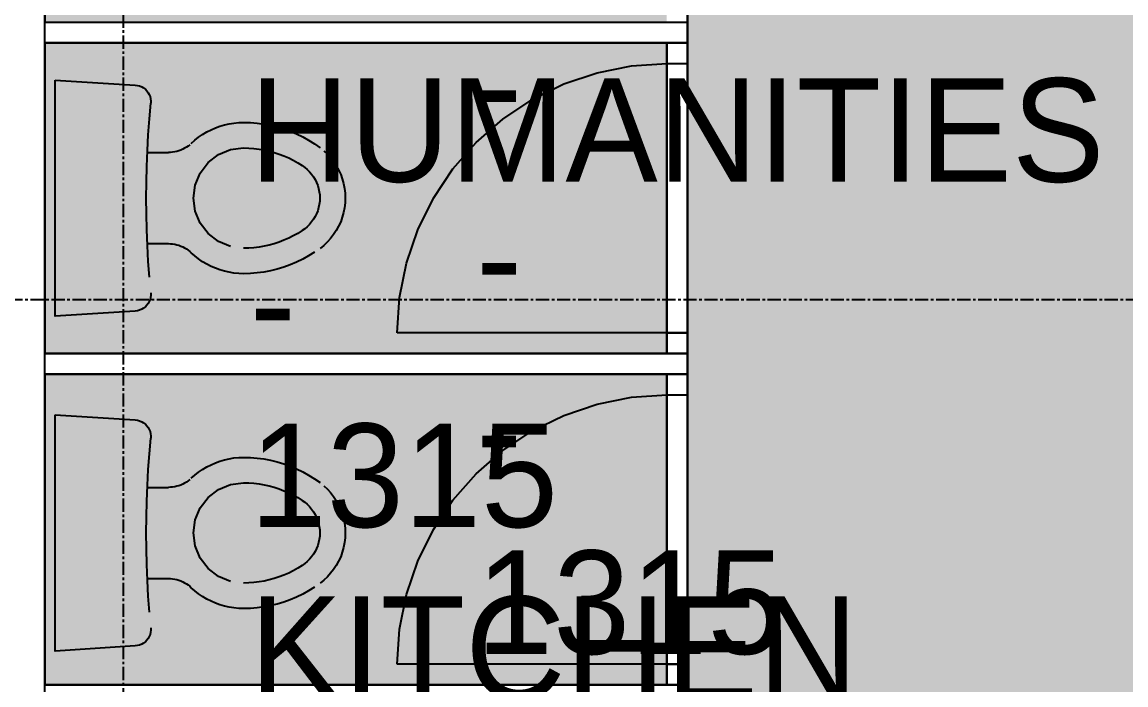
# Model space of a CAD drawing. Header units: millimetres. Extents: x -67062 to 59842, y -55557 to 30708.
# Drawn here: x -55957 to -53295, y 6228 to 7828 of the extents above; entities that cross this region are included whole.
import ezdxf

# ---------------------------------------------------------------- set-up
doc = ezdxf.new("R2010")
doc.units = ezdxf.units.MM
doc.header["$MEASUREMENT"] = 0
doc.linetypes.add('PCENTRE', pattern=[50.8, 31.75, -6.35, 6.35, -6.35])
doc.linetypes.add('PCENTRE2', pattern=[28.575, 19.05, -3.175, 3.175, -3.175])
for name, color, linetype in [('Boundaries_and_building_grids', 140, 'PCENTRE2'), ('BRICK_WALLS_P4', 1, 'CONTINUOUS'), ('DR', 8, 'CONTINUOUS'), ('GROS$', 1, 'CONTINUOUS'), ('HL-TMP', 7, 'CONTINUOUS'), ('RM$', 5, 'CONTINUOUS'), ('RM$TXT', 5, 'CONTINUOUS'), ('SHOPFITTING', 4, 'CONTINUOUS'), ('WA', 6, 'CONTINUOUS')]:
    doc.layers.add(name, color=color, linetype=linetype)

msp = doc.modelspace()

# ---------------------------------------------------------------- hatches: boundary and pattern name
at = {"layer": 'HL-TMP', "linetype": 'Continuous', "true_color": 0x33ffff}
h = msp.add_hatch(color=4, dxfattribs=at)
h.paths.add_polyline_path([(-28512.3, -34201.9), (-28512.3, -37091.9), (-26962.3, -37091.9), (-26962.3, -37251.9), (-27012.3, -37251.9), (-27012.3, -37201.9), (-28512.3, -37201.9), (-28512.3, -38095.3), (-27012.3, -38095.3), (-27012.3, -37251.9), (-26962.3, -37251.9), (-26962.3, -38216.9), (-27012.3, -38216.9), (-27012.3, -38145.3), (-28512.3, -38145.3), (-28512.3, -39038.6), (-27012.3, -39038.6), (-27012.3, -38216.9), (-26962.3, -38216.9), (-26962.3, -39210.3), (-27012.3, -39210.3), (-27012.3, -39088.6), (-28512.3, -39088.6), (-28512.3, -39981.9), (-27012.3, -39981.9), (-27012.3, -39210.3), (-26962.3, -39210.3), (-26962.3, -39981.9), (-25822.3, -39981.9), (-25822.3, -35912.3), (-26925, -35912.3), (-26925, -35116.1), (-26815, -35116.1), (-26815, -35802.3), (-25822.3, -35802.3), (-25822.3, -34201.9)], flags=0)
h.paths.add_polyline_path([(20877.7, 11603.1), (16587.7, 11603.1), (16587.7, 11458.1), (16387.7, 11458.1), (16387.7, 8858.1), (16587.7, 8858.1), (16587.7, 8713.1), (17692.7, 8713.1), (17692.7, 10263.1), (17852.7, 10263.1), (17852.7, 10213.1), (17802.7, 10213.1), (17802.7, 8713.1), (18552.7, 8713.1), (18552.7, 10213.1), (17852.7, 10213.1), (17852.7, 10263.1), (18652.7, 10263.1), (18652.7, 10213.1), (18602.7, 10213.1), (18602.7, 8713.1), (19377.7, 8713.1), (19377.7, 10213.1), (18652.7, 10213.1), (18652.7, 10263.1), (19377.7, 10263.1), (19377.7, 10308.1), (20877.7, 10308.1)], flags=0)
h.paths.add_polyline_path([(-52522.3, 4578), (-52522.3, 4358.1), (-53012.3, 4358.1), (-53012.3, 4096.6), (-53012.3, 4068.1), (-55902.3, 4068.1), (-55902.3, 5378.1), (-54352.3, 5378.1), (-54352.3, 5478.1), (-54402.3, 5478.1), (-54402.3, 5428.1), (-55902.3, 5428.1), (-55902.3, 6178.1), (-54402.3, 6178.1), (-54402.3, 5478.1), (-54352.3, 5478.1), (-54352.3, 6278.1), (-54402.3, 6278.1), (-54402.3, 6228.1), (-55902.3, 6228.1), (-55902.3, 6978.1), (-54402.3, 6978.1), (-54402.3, 6278.1), (-54352.3, 6278.1), (-54352.3, 7078.1), (-54402.3, 7078.1), (-54402.3, 7028.1), (-55902.3, 7028.1), (-55902.3, 7778.1), (-54402.3, 7778.1), (-54402.3, 7078.1), (-54352.3, 7078.1), (-54352.3, 7878.1), (-54402.3, 7878.1), (-54402.3, 7828.1), (-55902.3, 7828.1), (-55902.3, 8603.1), (-54402.3, 8603.1), (-54402.3, 7878.1), (-54352.3, 7878.1), (-54352.3, 8603.1), (-53012.3, 8603.1), (-53012.3, 8458.1), (-52712.3, 8458.1), (-52712.3, 5858.1), (-53012.3, 5858.1), (-53012.3, 5458.1), (-52522.3, 5458.1)], flags=0)

# ---------------------------------------------------------------- linework, layer by layer
at = {"layer": 'Boundaries_and_building_grids', "color": 140, "linetype": 'PCENTRE', "lineweight": -3}
for p, q in [((-55712.3, -43391.9), (-55712.3, 30708.1)), ((-67062.3, 7158.1), (30637.7, 7158.1))]:
    msp.add_line(p, q, dxfattribs=at)
at = {"layer": 'BRICK_WALLS_P4', "linetype": 'Continuous'}
msp.add_line((-55902.3, 4068.1), (-55902.3, 8603.1), dxfattribs=at)
at = {"layer": 'DR'}
for p, q in [((-54570.5, 7705.9), (-54487.1, 7722.5)), ((-54487.1, 7722.5), (-54402.3, 7728.1)), ((-54651, 7678.6), (-54570.5, 7705.9)), ((-54727.3, 7641), (-54651, 7678.6)), ((-54798, 7593.7), (-54727.3, 7641)), ((-54861.9, 7537.7), (-54798, 7593.7)), ((-54918, 7473.8), (-54861.9, 7537.7)), ((-54965.2, 7403.1), (-54918, 7473.8)), ((-55002.8, 7326.8), (-54965.2, 7403.1)), ((-55030.1, 7246.3), (-55002.8, 7326.8)), ((-55046.7, 7162.9), (-55030.1, 7246.3)), ((-55052.3, 7078.1), (-55046.7, 7162.9)), ((-54570.5, 6905.9), (-54487.1, 6922.5)), ((-54487.1, 6922.5), (-54402.3, 6928.1)), ((-54651, 6878.6), (-54570.5, 6905.9)), ((-54727.3, 6841), (-54651, 6878.6)), ((-54798, 6793.7), (-54727.3, 6841)), ((-54861.9, 6737.7), (-54798, 6793.7)), ((-54918, 6673.8), (-54861.9, 6737.7)), ((-54965.2, 6603.1), (-54918, 6673.8)), ((-55002.8, 6526.8), (-54965.2, 6603.1)), ((-55030.1, 6446.3), (-55002.8, 6526.8)), ((-55046.7, 6362.9), (-55030.1, 6446.3)), ((-55052.3, 6278.1), (-55046.7, 6362.9))]:
    msp.add_line(p, q, dxfattribs=at)
at = {"layer": 'DR', "linetype": 'Continuous'}
for p, q in [((-54402.3, 7078.1), (-55052.3, 7078.1)), ((-54402.3, 6278.1), (-55052.3, 6278.1))]:
    msp.add_line(p, q, dxfattribs=at)
for points in [[(-54352.3, 7728.1), (-54352.3, 7778.1), (-54402.3, 7778.1), (-54402.3, 7728.1), (-54352.3, 7728.1)], [(-54352.3, 7028.1), (-54352.3, 7078.1), (-54402.3, 7078.1), (-54402.3, 7028.1), (-54352.3, 7028.1)], [(-54352.3, 6928.1), (-54352.3, 6978.1), (-54402.3, 6978.1), (-54402.3, 6928.1), (-54352.3, 6928.1)], [(-54352.3, 6228.1), (-54352.3, 6278.1), (-54402.3, 6278.1), (-54402.3, 6228.1), (-54352.3, 6228.1)]]:
    msp.add_lwpolyline(points, dxfattribs=at)
at = {"layer": 'GROS$', "linetype": 'Continuous', "flags": 128}
for points in [[(-55902.3, 8603.1), (-55902.3, 7828.1), (-54402.3, 7828.1)], [(-54352.3, 8528.1), (-54352.3, 7028.1), (-54402.3, 7028.1), (-54402.3, 7778.1), (-55902.3, 7778.1), (-55902.3, 7028.1), (-54352.3, 7028.1), (-54352.3, 6228.1), (-54402.3, 6228.1), (-54402.3, 6978.1), (-55902.3, 6978.1), (-55902.3, 6228.1), (-54352.3, 6228.1), (-54352.3, 5428.1), (-54402.3, 5428.1), (-54402.3, 6178.1), (-55902.3, 6178.1), (-55902.3, 5428.1), (-54352.3, 5428.1), (-54352.3, 5378.1), (-55902.3, 5378.1), (-55902.3, 4068.1), (-53012.3, 4068.1)]]:
    msp.add_lwpolyline(points, dxfattribs=at)
at = {"layer": 'RM$', "linetype": 'Continuous', "flags": 128}
msp.add_lwpolyline([(-54352.3, 5478.1), (-54352.3, 6278.1), (-54402.3, 6278.1), (-54402.3, 6228.1), (-55902.3, 6228.1), (-55902.3, 6978.1), (-54402.3, 6978.1), (-54402.3, 6278.1), (-54352.3, 6278.1), (-54352.3, 7078.1), (-54402.3, 7078.1), (-54402.3, 7028.1), (-55902.3, 7028.1), (-55902.3, 7778.1), (-54402.3, 7778.1), (-54402.3, 7078.1), (-54352.3, 7078.1), (-54352.3, 7878.1)], dxfattribs=at)
at = {"layer": 'SHOPFITTING', "linetype": 'Continuous'}
for p, q in [((-55877.7, 7688.2), (-55684.2, 7675.8)), ((-55655.2, 7513.2), (-55604.3, 7513.2)), ((-55655.2, 7293.2), (-55604.3, 7293.2)), ((-55877.7, 6879.9), (-55684.2, 6867.6)), ((-55655.2, 6704.9), (-55604.3, 6704.9)), ((-55655.2, 6484.9), (-55604.3, 6484.9))]:
    msp.add_line(p, q, dxfattribs=at)
at = {"layer": 'SHOPFITTING'}
for p, q in [((-55684.2, 7675.8), (-55678.9, 7675.2)), ((-55678.9, 7675.2), (-55673.7, 7673.8)), ((-55673.7, 7673.8), (-55668.8, 7671.7)), ((-55668.8, 7671.7), (-55664.2, 7669)), ((-55664.2, 7669), (-55660, 7665.7)), ((-55660, 7665.7), (-55656.3, 7661.9)), ((-55656.3, 7661.9), (-55653.1, 7657.6)), ((-55653.1, 7657.6), (-55650.5, 7653)), ((-55650.5, 7653), (-55648.6, 7648)), ((-55648.6, 7648), (-55647.3, 7642.8)), ((-55647.3, 7642.8), (-55646.7, 7637.5)), ((-55650.2, 7594.1), (-55646.9, 7632.2)), ((-55646.7, 7637.5), (-55646.9, 7632.2)), ((-55652.9, 7556), (-55650.2, 7594.1)), ((-55521.8, 7556.7), (-55511.9, 7562.7)), ((-55511.9, 7562.7), (-55501.6, 7568)), ((-55501.6, 7568), (-55491, 7572.6)), ((-55491, 7572.6), (-55480.1, 7576.6)), ((-55480.1, 7576.6), (-55469, 7579.8)), ((-55469, 7579.8), (-55457.7, 7582.4)), ((-55457.7, 7582.4), (-55446.3, 7584.2)), ((-55446.3, 7584.2), (-55434.7, 7585.3)), ((-55434.7, 7585.3), (-55423.2, 7585.7)), ((-55423.2, 7585.7), (-55406.7, 7585.3)), ((-55406.7, 7585.3), (-55390.3, 7583.9)), ((-55390.3, 7583.9), (-55374, 7581.8)), ((-55374, 7581.8), (-55357.8, 7578.7)), ((-55357.8, 7578.7), (-55341.8, 7574.8)), ((-55341.8, 7574.8), (-55326, 7570)), ((-55326, 7570), (-55310.5, 7564.4)), ((-55310.5, 7564.4), (-55295.4, 7558)), ((-55655, 7517.8), (-55652.9, 7556)), ((-55549.1, 7535.3), (-55540.5, 7543)), ((-55540.5, 7543), (-55531.4, 7550.2)), ((-55531.4, 7550.2), (-55521.8, 7556.7)), ((-55295.4, 7558), (-55280.5, 7550.8)), ((-55280.5, 7550.8), (-55266.1, 7542.9)), ((-55266.1, 7542.9), (-55252.2, 7534.1)), ((-55656.5, 7479.6), (-55655, 7517.8)), ((-55599.2, 7513.4), (-55604.3, 7513.2)), ((-55594.2, 7513.8), (-55599.2, 7513.4)), ((-55589.1, 7514.6), (-55594.2, 7513.8)), ((-55584.2, 7515.8), (-55589.1, 7514.6)), ((-55579.3, 7517.2), (-55584.2, 7515.8)), ((-55574.6, 7518.9), (-55579.3, 7517.2)), ((-55569.9, 7521), (-55574.6, 7518.9)), ((-55565.4, 7523.3), (-55569.9, 7521)), ((-55561, 7525.9), (-55565.4, 7523.3)), ((-55556.9, 7528.8), (-55561, 7525.9)), ((-55552.9, 7531.9), (-55556.9, 7528.8)), ((-55508.7, 7488.8), (-55483.7, 7508)), ((-55483.7, 7508), (-55454.5, 7520.1)), ((-55454.5, 7520.1), (-55423.2, 7524.2)), ((-55423.2, 7524.2), (-55410.7, 7523.9)), ((-55410.7, 7523.9), (-55398.2, 7523)), ((-55398.2, 7523), (-55385.8, 7521.5)), ((-55385.8, 7521.5), (-55373.5, 7519.4)), ((-55373.5, 7519.4), (-55361.3, 7516.7)), ((-55361.3, 7516.7), (-55349.3, 7513.4)), ((-55349.3, 7513.4), (-55337.4, 7509.5)), ((-55337.4, 7509.5), (-55325.7, 7505.1)), ((-55252.2, 7534.1), (-55238.7, 7524.6)), ((-55229.6, 7517.3), (-55221, 7509.2)), ((-55221, 7509.2), (-55213.1, 7500.5)), ((-55527.9, 7463.7), (-55508.7, 7488.8)), ((-55325.7, 7505.1), (-55314.3, 7500.1)), ((-55314.3, 7500.1), (-55303.1, 7494.5)), ((-55303.1, 7494.5), (-55292.2, 7488.4)), ((-55292.2, 7488.4), (-55281.5, 7481.8)), ((-55281.5, 7481.8), (-55275.3, 7477.3)), ((-55213.1, 7500.5), (-55205.9, 7491.3)), ((-55205.9, 7491.3), (-55199.5, 7481.4)), ((-55199.5, 7481.4), (-55193.8, 7471.2)), ((-55657.4, 7441.4), (-55656.5, 7479.6)), ((-55540, 7434.5), (-55527.9, 7463.7)), ((-55275.3, 7477.3), (-55269.3, 7472.3)), ((-55269.3, 7472.3), (-55263.9, 7466.8)), ((-55263.9, 7466.8), (-55258.9, 7460.8)), ((-55258.9, 7460.8), (-55254.4, 7454.5)), ((-55254.4, 7454.5), (-55250.4, 7447.9)), ((-55193.8, 7471.2), (-55188.9, 7460.5)), ((-55188.9, 7460.5), (-55184.9, 7449.4)), ((-55657.7, 7403.2), (-55657.4, 7441.4)), ((-55544.2, 7403.2), (-55540, 7434.5)), ((-55250.4, 7447.9), (-55247, 7440.9)), ((-55247, 7440.9), (-55244.2, 7433.7)), ((-55244.2, 7433.7), (-55242, 7426.2)), ((-55184.9, 7449.4), (-55181.7, 7438.1)), ((-55181.7, 7438.1), (-55179.5, 7426.6)), ((-55657.4, 7365), (-55657.7, 7403.2)), ((-55540, 7371.9), (-55544.2, 7403.2)), ((-55242, 7426.2), (-55240.4, 7418.6)), ((-55240.4, 7418.6), (-55239.5, 7410.9)), ((-55239.5, 7410.9), (-55239.2, 7403.2)), ((-55239.2, 7403.2), (-55239.5, 7395.5)), ((-55179.5, 7426.6), (-55178.1, 7414.9)), ((-55178.1, 7414.9), (-55177.7, 7403.2)), ((-55177.7, 7403.2), (-55178.1, 7391.5)), ((-55242, 7380.2), (-55244.2, 7372.7)), ((-55240.4, 7387.8), (-55242, 7380.2)), ((-55239.5, 7395.5), (-55240.4, 7387.8)), ((-55179.5, 7379.8), (-55181.7, 7368.3)), ((-55178.1, 7391.5), (-55179.5, 7379.8)), ((-55656.5, 7326.8), (-55657.4, 7365)), ((-55527.9, 7342.7), (-55540, 7371.9)), ((-55254.4, 7351.9), (-55258.9, 7345.6)), ((-55250.4, 7358.5), (-55254.4, 7351.9)), ((-55247, 7365.5), (-55250.4, 7358.5)), ((-55244.2, 7372.7), (-55247, 7365.5)), ((-55184.9, 7357), (-55188.9, 7345.9)), ((-55181.7, 7368.3), (-55184.9, 7357)), ((-55655, 7288.6), (-55656.5, 7326.8)), ((-55508.7, 7317.6), (-55527.9, 7342.7)), ((-55281.5, 7324.6), (-55292.2, 7318)), ((-55275.3, 7329.1), (-55281.5, 7324.6)), ((-55269.3, 7334.1), (-55275.3, 7329.1)), ((-55263.9, 7339.6), (-55269.3, 7334.1)), ((-55258.9, 7345.6), (-55263.9, 7339.6)), ((-55199.5, 7324.9), (-55205.9, 7315.1)), ((-55193.8, 7335.2), (-55199.5, 7324.9)), ((-55188.9, 7345.9), (-55193.8, 7335.2)), ((-55483.7, 7298.4), (-55508.7, 7317.6)), ((-55454.5, 7286.3), (-55483.7, 7298.4)), ((-55337.4, 7296.9), (-55349.3, 7293)), ((-55325.7, 7301.3), (-55337.4, 7296.9)), ((-55314.3, 7306.3), (-55325.7, 7301.3)), ((-55303.1, 7311.9), (-55314.3, 7306.3)), ((-55292.2, 7318), (-55303.1, 7311.9)), ((-55221, 7297.2), (-55229.6, 7289.1)), ((-55213.1, 7305.9), (-55221, 7297.2)), ((-55205.9, 7315.1), (-55213.1, 7305.9)), ((-55652.9, 7250.4), (-55655, 7288.6)), ((-55604.3, 7293.2), (-55599.2, 7293)), ((-55599.2, 7293), (-55594.2, 7292.6)), ((-55594.2, 7292.6), (-55589.1, 7291.8)), ((-55589.1, 7291.8), (-55584.2, 7290.6)), ((-55584.2, 7290.6), (-55579.3, 7289.2)), ((-55579.3, 7289.2), (-55574.6, 7287.5)), ((-55574.6, 7287.5), (-55569.9, 7285.4)), ((-55569.9, 7285.4), (-55565.4, 7283.1)), ((-55565.4, 7283.1), (-55561, 7280.5)), ((-55561, 7280.5), (-55556.9, 7277.6)), ((-55556.9, 7277.6), (-55552.9, 7274.5)), ((-55552.9, 7274.5), (-55549.1, 7271.1)), ((-55540.5, 7263.4), (-55549.1, 7271.1)), ((-55410.7, 7282.5), (-55423.2, 7282.2)), ((-55398.2, 7283.4), (-55410.7, 7282.5)), ((-55385.8, 7284.9), (-55398.2, 7283.4)), ((-55373.5, 7287), (-55385.8, 7284.9)), ((-55361.3, 7289.7), (-55373.5, 7287)), ((-55349.3, 7293), (-55361.3, 7289.7)), ((-55252.2, 7272.3), (-55266.1, 7263.5)), ((-55229.6, 7289.1), (-55238.7, 7281.7)), ((-55650.2, 7212.3), (-55652.9, 7250.4)), ((-55531.4, 7256.2), (-55540.5, 7263.4)), ((-55521.8, 7249.7), (-55531.4, 7256.2)), ((-55511.9, 7243.7), (-55521.8, 7249.7)), ((-55501.6, 7238.4), (-55511.9, 7243.7)), ((-55310.5, 7241.9), (-55326, 7236.4)), ((-55295.4, 7248.3), (-55310.5, 7241.9)), ((-55280.5, 7255.6), (-55295.4, 7248.3)), ((-55266.1, 7263.5), (-55280.5, 7255.6)), ((-55491, 7233.8), (-55501.6, 7238.4)), ((-55480.1, 7229.8), (-55491, 7233.8)), ((-55469, 7226.5), (-55480.1, 7229.8)), ((-55457.7, 7224), (-55469, 7226.5)), ((-55446.3, 7222.2), (-55457.7, 7224)), ((-55434.7, 7221.1), (-55446.3, 7222.2)), ((-55423.2, 7220.7), (-55434.7, 7221.1)), ((-55406.7, 7221.1), (-55423.2, 7220.7)), ((-55390.3, 7222.4), (-55406.7, 7221.1)), ((-55374, 7224.6), (-55390.3, 7222.4)), ((-55357.8, 7227.7), (-55374, 7224.6)), ((-55341.8, 7231.6), (-55357.8, 7227.7)), ((-55326, 7236.4), (-55341.8, 7231.6)), ((-55647.3, 7163.6), (-55648.6, 7158.4)), ((-55646.7, 7168.9), (-55647.3, 7163.6)), ((-55646.9, 7174.2), (-55646.7, 7168.9)), ((-55664.2, 7137.4), (-55668.8, 7134.7)), ((-55660, 7140.7), (-55664.2, 7137.4)), ((-55656.3, 7144.5), (-55660, 7140.7)), ((-55653.1, 7148.8), (-55656.3, 7144.5)), ((-55650.5, 7153.4), (-55653.1, 7148.8)), ((-55648.6, 7158.4), (-55650.5, 7153.4)), ((-55678.9, 7131.2), (-55684.2, 7130.5)), ((-55673.7, 7132.6), (-55678.9, 7131.2)), ((-55668.8, 7134.7), (-55673.7, 7132.6)), ((-55684.2, 6867.6), (-55678.9, 6866.9)), ((-55678.9, 6866.9), (-55673.7, 6865.5)), ((-55673.7, 6865.5), (-55668.8, 6863.4)), ((-55668.8, 6863.4), (-55664.2, 6860.7)), ((-55664.2, 6860.7), (-55660, 6857.4)), ((-55660, 6857.4), (-55656.3, 6853.6)), ((-55656.3, 6853.6), (-55653.1, 6849.3)), ((-55653.1, 6849.3), (-55650.5, 6844.7)), ((-55650.5, 6844.7), (-55648.6, 6839.7)), ((-55650.2, 6785.8), (-55646.9, 6823.9)), ((-55648.6, 6839.7), (-55647.3, 6834.5)), ((-55647.3, 6834.5), (-55646.7, 6829.2)), ((-55646.7, 6829.2), (-55646.9, 6823.9)), ((-55652.9, 6747.7), (-55650.2, 6785.8)), ((-55501.6, 6759.7), (-55491, 6764.3)), ((-55491, 6764.3), (-55480.1, 6768.3)), ((-55480.1, 6768.3), (-55469, 6771.6)), ((-55469, 6771.6), (-55457.7, 6774.1)), ((-55457.7, 6774.1), (-55446.3, 6775.9)), ((-55446.3, 6775.9), (-55434.7, 6777)), ((-55434.7, 6777), (-55423.2, 6777.4)), ((-55423.2, 6777.4), (-55406.7, 6777)), ((-55406.7, 6777), (-55390.3, 6775.7)), ((-55390.3, 6775.7), (-55374, 6773.5)), ((-55374, 6773.5), (-55357.8, 6770.4)), ((-55357.8, 6770.4), (-55341.8, 6766.5)), ((-55341.8, 6766.5), (-55326, 6761.7)), ((-55655, 6709.5), (-55652.9, 6747.7)), ((-55540.5, 6734.7), (-55531.4, 6741.9)), ((-55531.4, 6741.9), (-55521.8, 6748.4)), ((-55521.8, 6748.4), (-55511.9, 6754.4)), ((-55511.9, 6754.4), (-55501.6, 6759.7)), ((-55326, 6761.7), (-55310.5, 6756.2)), ((-55310.5, 6756.2), (-55295.4, 6749.8)), ((-55295.4, 6749.8), (-55280.5, 6742.6)), ((-55280.5, 6742.6), (-55266.1, 6734.6)), ((-55656.5, 6671.3), (-55655, 6709.5)), ((-55574.6, 6710.6), (-55579.3, 6708.9)), ((-55569.9, 6712.7), (-55574.6, 6710.6)), ((-55565.4, 6715), (-55569.9, 6712.7)), ((-55561, 6717.6), (-55565.4, 6715)), ((-55556.9, 6720.5), (-55561, 6717.6)), ((-55552.9, 6723.6), (-55556.9, 6720.5)), ((-55549.1, 6727), (-55540.5, 6734.7)), ((-55483.7, 6699.7), (-55454.5, 6711.8)), ((-55454.5, 6711.8), (-55423.2, 6715.9)), ((-55423.2, 6715.9), (-55410.7, 6715.6)), ((-55410.7, 6715.6), (-55398.2, 6714.7)), ((-55398.2, 6714.7), (-55385.8, 6713.2)), ((-55385.8, 6713.2), (-55373.5, 6711.1)), ((-55373.5, 6711.1), (-55361.3, 6708.4)), ((-55266.1, 6734.6), (-55252.2, 6725.8)), ((-55252.2, 6725.8), (-55238.7, 6716.4)), ((-55599.2, 6705.1), (-55604.3, 6704.9)), ((-55594.2, 6705.6), (-55599.2, 6705.1)), ((-55589.1, 6706.4), (-55594.2, 6705.6)), ((-55584.2, 6707.5), (-55589.1, 6706.4)), ((-55579.3, 6708.9), (-55584.2, 6707.5)), ((-55508.7, 6680.5), (-55483.7, 6699.7)), ((-55361.3, 6708.4), (-55349.3, 6705.1)), ((-55349.3, 6705.1), (-55337.4, 6701.2)), ((-55337.4, 6701.2), (-55325.7, 6696.8)), ((-55325.7, 6696.8), (-55314.3, 6691.8)), ((-55314.3, 6691.8), (-55303.1, 6686.2)), ((-55303.1, 6686.2), (-55292.2, 6680.1)), ((-55229.6, 6709), (-55221, 6700.9)), ((-55221, 6700.9), (-55213.1, 6692.2)), ((-55213.1, 6692.2), (-55205.9, 6683)), ((-55205.9, 6683), (-55199.5, 6673.2)), ((-55657.4, 6633.1), (-55656.5, 6671.3)), ((-55527.9, 6655.4), (-55508.7, 6680.5)), ((-55292.2, 6680.1), (-55281.5, 6673.5)), ((-55281.5, 6673.5), (-55275.3, 6669)), ((-55275.3, 6669), (-55269.3, 6664)), ((-55269.3, 6664), (-55263.9, 6658.5)), ((-55263.9, 6658.5), (-55258.9, 6652.5)), ((-55199.5, 6673.2), (-55193.8, 6662.9)), ((-55193.8, 6662.9), (-55188.9, 6652.2)), ((-55657.7, 6594.9), (-55657.4, 6633.1)), ((-55540, 6626.2), (-55527.9, 6655.4)), ((-55258.9, 6652.5), (-55254.4, 6646.2)), ((-55254.4, 6646.2), (-55250.4, 6639.6)), ((-55250.4, 6639.6), (-55247, 6632.6)), ((-55247, 6632.6), (-55244.2, 6625.4)), ((-55188.9, 6652.2), (-55184.9, 6641.1)), ((-55184.9, 6641.1), (-55181.7, 6629.8)), ((-55181.7, 6629.8), (-55179.5, 6618.3)), ((-55544.2, 6594.9), (-55540, 6626.2)), ((-55244.2, 6625.4), (-55242, 6617.9)), ((-55242, 6617.9), (-55240.4, 6610.3)), ((-55240.4, 6610.3), (-55239.5, 6602.7)), ((-55239.5, 6602.7), (-55239.2, 6594.9)), ((-55179.5, 6618.3), (-55178.1, 6606.6)), ((-55178.1, 6606.6), (-55177.7, 6594.9)), ((-55657.4, 6556.7), (-55657.7, 6594.9)), ((-55540, 6563.6), (-55544.2, 6594.9)), ((-55240.4, 6579.5), (-55242, 6571.9)), ((-55239.5, 6587.2), (-55240.4, 6579.5)), ((-55239.2, 6594.9), (-55239.5, 6587.2)), ((-55178.1, 6583.2), (-55179.5, 6571.5)), ((-55177.7, 6594.9), (-55178.1, 6583.2)), ((-55656.5, 6518.5), (-55657.4, 6556.7)), ((-55527.9, 6534.4), (-55540, 6563.6)), ((-55250.4, 6550.3), (-55254.4, 6543.6)), ((-55247, 6557.2), (-55250.4, 6550.3)), ((-55244.2, 6564.4), (-55247, 6557.2)), ((-55242, 6571.9), (-55244.2, 6564.4)), ((-55181.7, 6560), (-55184.9, 6548.7)), ((-55179.5, 6571.5), (-55181.7, 6560)), ((-55508.7, 6509.3), (-55527.9, 6534.4)), ((-55269.3, 6525.8), (-55275.3, 6520.8)), ((-55263.9, 6531.3), (-55269.3, 6525.8)), ((-55258.9, 6537.3), (-55263.9, 6531.3)), ((-55254.4, 6543.6), (-55258.9, 6537.3)), ((-55193.8, 6526.9), (-55199.5, 6516.7)), ((-55188.9, 6537.6), (-55193.8, 6526.9)), ((-55184.9, 6548.7), (-55188.9, 6537.6)), ((-55655, 6480.3), (-55656.5, 6518.5)), ((-55483.7, 6490.1), (-55508.7, 6509.3)), ((-55314.3, 6498.1), (-55325.7, 6493)), ((-55303.1, 6503.6), (-55314.3, 6498.1)), ((-55292.2, 6509.7), (-55303.1, 6503.6)), ((-55281.5, 6516.3), (-55292.2, 6509.7)), ((-55275.3, 6520.8), (-55281.5, 6516.3)), ((-55213.1, 6497.6), (-55221, 6488.9)), ((-55205.9, 6506.9), (-55213.1, 6497.6)), ((-55199.5, 6516.7), (-55205.9, 6506.9)), ((-55652.9, 6442.1), (-55655, 6480.3)), ((-55604.3, 6484.9), (-55599.2, 6484.7)), ((-55599.2, 6484.7), (-55594.2, 6484.3)), ((-55594.2, 6484.3), (-55589.1, 6483.5)), ((-55589.1, 6483.5), (-55584.2, 6482.3)), ((-55584.2, 6482.3), (-55579.3, 6480.9)), ((-55579.3, 6480.9), (-55574.6, 6479.2)), ((-55574.6, 6479.2), (-55569.9, 6477.1)), ((-55569.9, 6477.1), (-55565.4, 6474.8)), ((-55565.4, 6474.8), (-55561, 6472.2)), ((-55561, 6472.2), (-55556.9, 6469.3)), ((-55454.5, 6478), (-55483.7, 6490.1)), ((-55410.7, 6474.2), (-55423.2, 6473.9)), ((-55398.2, 6475.1), (-55410.7, 6474.2)), ((-55385.8, 6476.6), (-55398.2, 6475.1)), ((-55373.5, 6478.7), (-55385.8, 6476.6)), ((-55361.3, 6481.4), (-55373.5, 6478.7)), ((-55349.3, 6484.7), (-55361.3, 6481.4)), ((-55337.4, 6488.6), (-55349.3, 6484.7)), ((-55325.7, 6493), (-55337.4, 6488.6)), ((-55229.6, 6480.8), (-55238.7, 6473.5)), ((-55221, 6488.9), (-55229.6, 6480.8)), ((-55556.9, 6469.3), (-55552.9, 6466.2)), ((-55552.9, 6466.2), (-55549.1, 6462.8)), ((-55540.5, 6455.1), (-55549.1, 6462.8)), ((-55531.4, 6447.9), (-55540.5, 6455.1)), ((-55521.8, 6441.4), (-55531.4, 6447.9)), ((-55280.5, 6447.3), (-55295.4, 6440.1)), ((-55266.1, 6455.3), (-55280.5, 6447.3)), ((-55252.2, 6464), (-55266.1, 6455.3)), ((-55650.2, 6404), (-55652.9, 6442.1)), ((-55511.9, 6435.4), (-55521.8, 6441.4)), ((-55501.6, 6430.1), (-55511.9, 6435.4)), ((-55491, 6425.5), (-55501.6, 6430.1)), ((-55480.1, 6421.5), (-55491, 6425.5)), ((-55469, 6418.3), (-55480.1, 6421.5)), ((-55457.7, 6415.7), (-55469, 6418.3)), ((-55374, 6416.3), (-55390.3, 6414.2)), ((-55357.8, 6419.4), (-55374, 6416.3)), ((-55341.8, 6423.3), (-55357.8, 6419.4)), ((-55326, 6428.1), (-55341.8, 6423.3)), ((-55310.5, 6433.7), (-55326, 6428.1)), ((-55295.4, 6440.1), (-55310.5, 6433.7)), ((-55446.3, 6413.9), (-55457.7, 6415.7)), ((-55434.7, 6412.8), (-55446.3, 6413.9)), ((-55423.2, 6412.4), (-55434.7, 6412.8)), ((-55406.7, 6412.8), (-55423.2, 6412.4)), ((-55390.3, 6414.2), (-55406.7, 6412.8)), ((-55646.9, 6365.9), (-55646.7, 6360.6)), ((-55653.1, 6340.5), (-55656.3, 6336.2)), ((-55650.5, 6345.2), (-55653.1, 6340.5)), ((-55648.6, 6350.1), (-55650.5, 6345.2)), ((-55647.3, 6355.3), (-55648.6, 6350.1)), ((-55646.7, 6360.6), (-55647.3, 6355.3)), ((-55678.9, 6323), (-55684.2, 6322.3)), ((-55673.7, 6324.3), (-55678.9, 6323)), ((-55668.8, 6326.4), (-55673.7, 6324.3)), ((-55664.2, 6329.1), (-55668.8, 6326.4)), ((-55660, 6332.4), (-55664.2, 6329.1)), ((-55656.3, 6336.2), (-55660, 6332.4))]:
    msp.add_line(p, q, dxfattribs=at)
at = {"layer": 'SHOPFITTING', "linetype": 'Continuous'}
for points in [[(-55684.2, 7130.5), (-55877.7, 7118.2), (-55877.7, 7688.2)], [(-55684.2, 6322.3), (-55877.7, 6309.9), (-55877.7, 6879.9)]]:
    msp.add_lwpolyline(points, dxfattribs=at)
at = {"layer": 'WA', "linetype": 'Continuous'}
for p, q in [((-55902.3, 7778.1), (-55902.3, 7828.1)), ((-55902.3, 7828.1), (-54352.3, 7828.1)), ((-54352.3, 7778.1), (-54352.3, 7828.1)), ((-55902.3, 7778.1), (-54352.3, 7778.1)), ((-55902.3, 6978.1), (-55902.3, 7028.1)), ((-55902.3, 7028.1), (-54352.3, 7028.1)), ((-54352.3, 6978.1), (-54352.3, 7028.1)), ((-55902.3, 6978.1), (-54352.3, 6978.1))]:
    msp.add_line(p, q, dxfattribs=at)

# ---------------------------------------------------------------- texts
at = {"layer": 'RM$TXT', "linetype": 'Continuous', "char_height": 250}
for s, insert, attachment_point in [('6.28^M^J3089^M^J-^M^JHUMANITIES^M^J-^M^J1315^M^JKITCHEN^M^J.00^M^J1315^M^J-^M^J', (-55408.3, 8942.7), 1), ('13.96^M^JWC301^M^J-^M^J-^M^J-^M^J1315^M^JLADIES WC^M^J.00^M^J1315^M^J-^M^J', (-54862.3, 4635.6), 7)]:
    msp.add_mtext(s, dxfattribs=dict(at, insert=insert, attachment_point=attachment_point))

doc.saveas('drawing.dxf')
